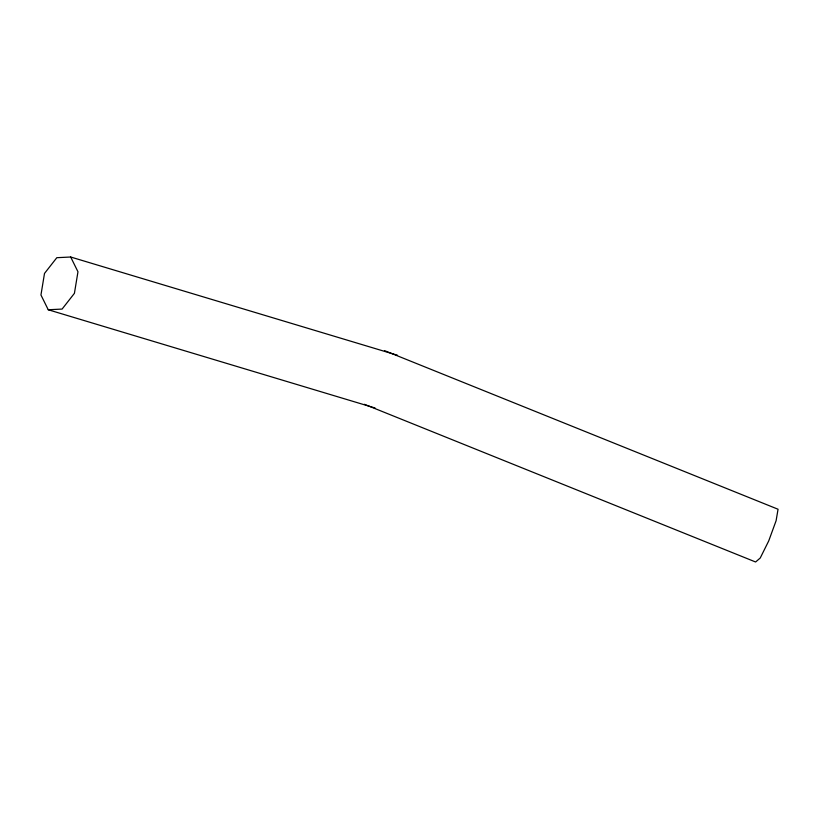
<?xml version="1.0" encoding="UTF-8"?>
<svg xmlns="http://www.w3.org/2000/svg" width="819" height="819" viewBox="0 0 819 819"><rect width="100%" height="100%" fill="white"/><g stroke="black" fill="none" stroke-linecap="round" stroke-linejoin="round"><path stroke-width="1.23" d="M397.522 355.262L70.68 257.012L56.818 257.698L44.502 273.433L40.95 294.994L48.239 309.756L375.082 408.005M48.239 309.756L62.101 309.07L74.416 293.335L77.969 271.775L70.68 257.012M384.459 350.604L778.05 509.244L776.105 520.71L768.724 540.909L760.237 558.005L755.609 561.988L364.394 404.299"/></g></svg>
